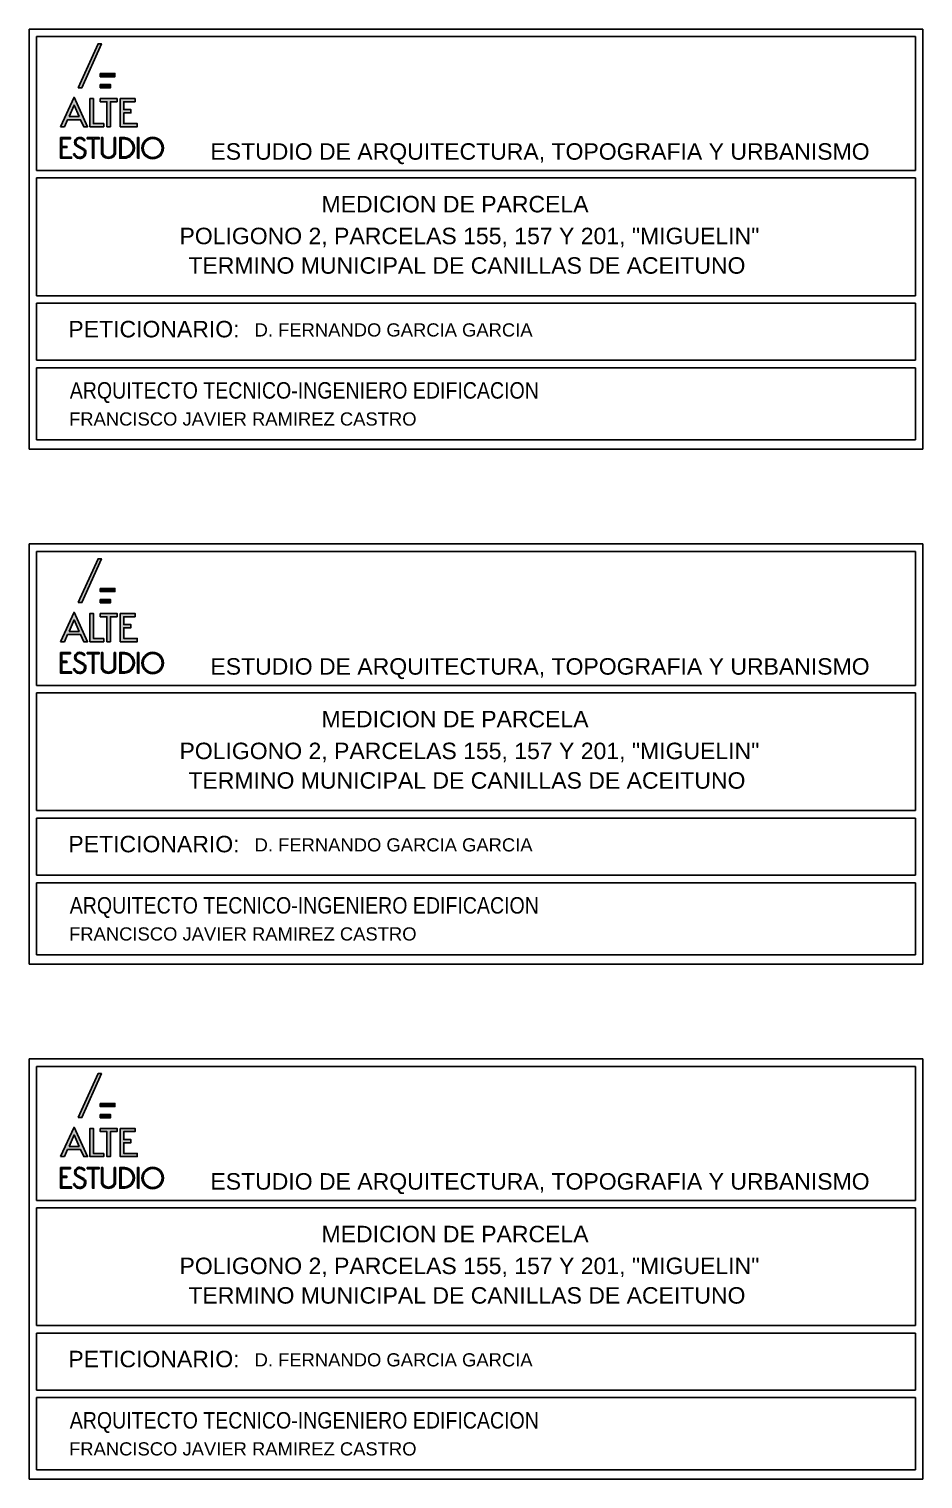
# Model space of a CAD drawing. Extents: x 298755.6 to 298850.3, y 4090019.2 to 4090069.9.
# Drawn here: x 298836.16 to 298850.28, y 4090019.21 to 4090042.12 of the extents above; entities that cross this region are included whole.
import ezdxf

# ---------------------------------------------------------------- set-up
doc = ezdxf.new("R2010")
doc.units = 0
doc.header["$MEASUREMENT"] = 0
doc.layers.add('0-AUX', color=7, linetype='Continuous')
doc.layers.add('MARCO', color=7, linetype='Continuous')
doc.styles.add('GODO0', font='arial.ttf', dxfattribs={"width": 0.85})

# ---------------------------------------------------------------- blocks, each defined once
blk = doc.blocks.new('LOGO')
h = blk.add_hatch(color=256)
h.dxf.hatch_style = 1
h.paths.add_polyline_path([(-45.03942999999999, -6.6722767663092), (-44.94088999999999, -6.6722767663092), (-44.42777999999999, -5.5160467663092), (-44.51603, -5.5160467663092)])
h = blk.add_hatch(color=256)
h.dxf.hatch_style = 1
h.paths.add_polyline_path([(-44.46146, -6.2985467663092), (-44.0741, -6.2985467663092), (-44.0741, -6.3832267663092), (-44.46146, -6.3832267663092)])
h = blk.add_hatch(color=256)
h.dxf.hatch_style = 1
h.paths.add_polyline_path([(-44.46146, -6.5911667663092), (-44.18864, -6.5911667663092), (-44.18864, -6.6750867663092), (-44.46146, -6.6750867663092)])
h = blk.add_hatch(color=256)
h.dxf.hatch_style = 1
h.paths.add_polyline_path([(-45.27989, -7.4277767663092), (-45.01599, -7.4277767663092), (-45.14793, -7.1274367663092)], flags=16)
h.paths.add_polyline_path([(-45.50243, -7.6985667663092), (-45.14793, -6.9245967663092), (-44.79345, -7.6985667663092), (-44.89291, -7.6985667663092), (-44.97757, -7.5124567663092), (-45.3183, -7.5124567663092), (-45.40297999999999, -7.6985667663092)])
h = blk.add_hatch(color=256)
h.dxf.hatch_style = 1
h.paths.add_polyline_path([(-44.36935, -7.6138867663092), (-44.36935, -7.6985667663092), (-44.73141, -7.6985667663092), (-44.73141, -6.9561167663092), (-44.63885, -6.9561167663092), (-44.63885, -7.6138867663092)])
h = blk.add_hatch(color=256)
h.dxf.hatch_style = 1
h.paths.add_polyline_path([(-44.46146, -6.9561067663092), (-44.01637, -6.9561067663092), (-44.01637, -7.0407867663092), (-44.19264, -7.0407867663092), (-44.19264, -7.6985667663092), (-44.28520999999999, -7.6985667663092), (-44.28520999999999, -7.0407867663092), (-44.46146, -7.0407867663092)])
h = blk.add_hatch(color=256)
h.dxf.hatch_style = 1
h.paths.add_polyline_path([(-43.93281, -6.9561067663092), (-43.54569, -6.9561067663092), (-43.54566, -7.0407867663092), (-43.84024, -7.0407867663092), (-43.84024, -7.248556766309199), (-43.65205999999999, -7.248556766309199), (-43.65205999999999, -7.3332467663092), (-43.84024, -7.3332467663092), (-43.84024, -7.6138867663092), (-43.48816999999999, -7.6138867663092), (-43.48816999999999, -7.6985667663092), (-43.93281, -7.6985667663092)])
h = blk.add_hatch(color=256)
h.dxf.hatch_style = 1
h.paths.add_polyline_path([(-45.50184999999999, -7.984256766309201), (-45.24289, -7.984256766309201), (-45.24289, -8.0166167663092), (-45.46732, -8.0166167663092), (-45.46732, -8.213706766309201), (-45.33384999999999, -8.213706766309201), (-45.33384999999999, -8.246086766309201), (-45.46732, -8.246086766309201), (-45.46732, -8.494256766309201), (-45.21313, -8.494256766309201), (-45.21313, -8.526626766309201), (-45.50184999999999, -8.526626766309201)])
h = blk.add_hatch(color=256)
h.dxf.hatch_style = 1
edge = h.paths.add_edge_path()
edge.add_arc((-44.9987190465409, -8.140416182268241), 0.1310042314869914, 30.73873251043494, 88.8787253703944)
edge.add_arc((-44.99826653560645, -8.110616773107552), 0.1012017578360898, 88.80472281484982, 181.7819542800482)
edge.add_arc((-45.01924807462458, -8.113576878153744), 0.080171495799511, 180.1335427015945, 239.59601587237)
edge.add_line((-45.0598223666768, -8.182723067948936), (-44.88929829907349, -8.275502855276441))
edge.add_arc((-44.95552978771844, -8.374851735759218), 0.1194018849989715, 0.6964393290278963, 56.310371003948774, ccw=False)
edge.add_arc((-45.00010269588006, -8.370923891920633), 0.1639846741871093, 268.6920987815534, 359.1346743309295, ccw=False)
edge.add_arc((-45.00326526777008, -8.365551993539206), 0.1693148446624335, 197.7883982949809, 269.80358974051876, ccw=False)
edge.add_line((-45.16448538521965, -8.4172781025424), (-45.13427, -8.4036067663092))
edge.add_arc((-45.00294472718135, -8.364386479117144), 0.1370567700200117, 196.6282530137535, 269.8200683264967)
edge.add_arc((-45.00010269588006, -8.370923891920633), 0.1305596992855055, 268.5637463085686, 358.9297183866593)
edge.add_arc((-44.95552978771845, -8.374851735759217), 0.085976910097369, 0.9924248472192861, 55.39325003216027)
edge.add_line((-44.9067, -8.3040867663092), (-45.07663583746004, -8.21160800938291))
edge.add_arc((-45.01925983930735, -8.113580080740709), 0.1135846818805105, 180.4372051439147, 239.6594519086819, ccw=False)
edge.add_arc((-44.99987846471591, -8.10997825639622), 0.1330378166816649, 87.46856858738488, 181.924842357073, ccw=False)
edge.add_arc((-44.99368602961721, -8.129465957914112), 0.1523960208913216, 29.974761223765597, 90.11899166664449, ccw=False)
edge.add_line((-44.86167365169121, -8.053326091498224), (-44.88611999999999, -8.073456766309201))
h = blk.add_hatch(color=256)
h.dxf.hatch_style = 1
h.paths.add_polyline_path([(-44.7998, -7.9842467663092), (-44.48472999999999, -7.9842467663092), (-44.48472999999999, -8.0166067663092), (-44.625, -8.0166067663092), (-44.625, -8.526626766309201), (-44.65952999999999, -8.526626766309201), (-44.65952999999999, -8.0166067663092), (-44.7998, -8.0166067663092)])
h = blk.add_hatch(color=256)
h.dxf.hatch_style = 1
h.paths.add_polyline_path([(-44.42717435245595, -8.322325788630963), (-44.42718, -8.37572338715967, 0.148477301721542), (-44.39049160413704, -8.470508395636234, 0.4174219215625045), (-44.09558514128206, -8.47054609578689, 0.1483610959978238), (-44.0588887709798, -8.37572338715967), (-44.05889, -8.3223367663092), (-44.05889, -7.9842467663092), (-44.09342, -7.9842467663092), (-44.09342, -8.3122667663092), (-44.09341880230626, -8.374363014758973, -0.142530496232561), (-44.1215668868944, -8.447694238616702, -0.4105644335822478), (-44.36451069057969, -8.44765658929797, -0.1426582317208028), (-44.39264985638319, -8.37436731456296), (-44.39265, -8.312299472151558), (-44.39265, -7.9842467663092), (-44.42718, -7.9842467663092)])
h = blk.add_hatch(color=256)
h.dxf.hatch_style = 1
edge = h.paths.add_edge_path(flags=16)
edge.add_line((-43.84955999999999, -8.492096766309201), (-43.91284999999999, -8.492096766309201))
edge.add_line((-43.91284999999999, -8.492096766309201), (-43.91284999999999, -8.018779203680056))
edge.add_line((-43.91284999999999, -8.018779203680056), (-43.84954467548603, -8.0187836720585))
edge.add_arc((-43.83355706030292, -8.255440737064838), 0.2371964802788125, -93.86851408347502, 93.86480393903418, ccw=False)
edge = h.paths.add_edge_path()
edge.add_spline(control_points=[(-43.84956654562115, -8.526620201780707), (-43.84956963030012, -8.526620018904962), (-43.84955690990487, -8.526626766309201), (-43.84955999999999, -8.526626766309201)], knot_values=[0, 0, 0, 0, 9.2702853583e-06, 9.2702853583e-06, 9.2702853583e-06, 9.2702853583e-06], degree=3, periodic=0)
edge.add_line((-43.84955999999999, -8.526626766309201), (-43.94738, -8.526626766309201))
edge.add_line((-43.94738, -8.526626766309201), (-43.94738, -7.9842467663092))
edge.add_line((-43.94738, -7.9842467663092), (-43.8495422382012, -7.984253672144516))
edge.add_arc((-43.83348943966371, -8.255437656950885), 0.271658693872193, -93.39281936408702, 93.3876836763302, ccw=False)
h = blk.add_hatch(color=256)
h.dxf.hatch_style = 1
h.paths.add_polyline_path([(-43.47838, -8.526626766309201), (-43.44384999999999, -8.526626766309201), (-43.44384999999999, -7.984256766309201), (-43.47838, -7.984256766309201)])
h = blk.add_hatch(color=256)
h.dxf.hatch_style = 1
h.paths.add_polyline_path([(-42.79718592993417, -8.258276766309201, 1), (-43.36395407006582, -8.258276766309201, 1)])
h.paths.add_polyline_path([(-42.83172, -8.258276766309201, 1), (-43.32942, -8.258276766309201, 1)], flags=16)
for points in [[(-45.03942999999999, -6.6722767663092), (-44.94088999999999, -6.6722767663092), (-44.42777999999999, -5.5160467663092), (-44.51603, -5.5160467663092), (-45.03942999999999, -6.6722767663092)], [(-44.46146, -6.2985467663092), (-44.0741, -6.2985467663092), (-44.0741, -6.3832267663092), (-44.46146, -6.3832267663092), (-44.46146, -6.2985467663092)], [(-44.46146, -6.5911667663092), (-44.18864, -6.5911667663092), (-44.18864, -6.6750867663092), (-44.46146, -6.6750867663092), (-44.46146, -6.5911667663092)], [(-45.50243, -7.6985667663092), (-45.14793, -6.9245967663092), (-44.79345, -7.6985667663092), (-44.89291, -7.6985667663092), (-44.97757, -7.5124567663092), (-45.3183, -7.5124567663092), (-45.40297999999999, -7.6985667663092), (-45.50243, -7.6985667663092)], [(-45.27989, -7.4277767663092), (-45.01599, -7.4277767663092), (-45.14793, -7.1274367663092), (-45.27989, -7.4277767663092)], [(-44.36935, -7.6138867663092), (-44.36935, -7.6985667663092), (-44.73141, -7.6985667663092), (-44.73141, -6.9561167663092), (-44.63885, -6.9561167663092), (-44.63885, -7.6138867663092), (-44.36935, -7.6138867663092)], [(-44.46146, -6.9561067663092), (-44.01637, -6.9561067663092), (-44.01637, -7.0407867663092), (-44.19264, -7.0407867663092), (-44.19264, -7.6985667663092), (-44.28520999999999, -7.6985667663092), (-44.28520999999999, -7.0407867663092), (-44.46146, -7.0407867663092), (-44.46146, -6.9561067663092)], [(-43.93281, -6.9561067663092), (-43.54569, -6.9561067663092), (-43.54566, -7.0407867663092), (-43.84024, -7.0407867663092), (-43.84024, -7.248556766309199), (-43.65205999999999, -7.248556766309199), (-43.65205999999999, -7.3332467663092), (-43.84024, -7.3332467663092), (-43.84024, -7.6138867663092), (-43.48816999999999, -7.6138867663092), (-43.48816999999999, -7.6985667663092), (-43.93281, -7.6985667663092), (-43.93281, -6.9561067663092)], [(-45.50184999999999, -7.984256766309201), (-45.24289, -7.984256766309201), (-45.24289, -8.0166167663092), (-45.46732, -8.0166167663092), (-45.46732, -8.213706766309201), (-45.33384999999999, -8.213706766309201), (-45.33384999999999, -8.246086766309201), (-45.46732, -8.246086766309201), (-45.46732, -8.494256766309201), (-45.21313, -8.494256766309201), (-45.21313, -8.526626766309201), (-45.50184999999999, -8.526626766309201), (-45.50184999999999, -7.984256766309201)], [(-44.7998, -7.9842467663092), (-44.48472999999999, -7.9842467663092), (-44.48472999999999, -8.0166067663092), (-44.625, -8.0166067663092), (-44.625, -8.526626766309201), (-44.65952999999999, -8.526626766309201), (-44.65952999999999, -8.0166067663092), (-44.7998, -8.0166067663092), (-44.7998, -7.9842467663092)]]:
    blk.add_lwpolyline(points)
for points in [[(-44.88611999999999, -8.073456766309201, 0.2592693759355425), (-44.99615546600479, -8.00943703613294, 0.4295162266166317), (-45.09941935266072, -8.113763738486867, 0.2654369710036315), (-45.0598223666768, -8.182723067948936), (-44.88929829907349, -8.275502855276441, -0.2475394929181086), (-44.83613672329965, -8.373400422561218, -0.4164778008578453), (-45.00384567888806, -8.534865843374352, -0.3249929809103076), (-45.16448538521965, -8.4172781025424), (-45.13427, -8.4036067663092, 0.3306787620724106), (-45.00337513957245, -8.501442573303038, 0.4160856335645157), (-44.86956577468858, -8.373362597185775, 0.2419292722470643), (-44.9067, -8.3040867663092), (-45.07663583746004, -8.21160800938291, -0.2643152454772435), (-45.13284121434984, -8.114446799470901, -0.4371816964471675), (-44.99400252489198, -7.977070265671026, -0.2686238137392021), (-44.86167365169121, -8.053326091498224)], [(-43.84955999999999, -8.492096766309201), (-43.91284999999999, -8.492096766309201), (-43.91284999999999, -8.018779203680056), (-43.84954467548603, -8.0187836720585, -1.069870074038036)]]:
    blk.add_lwpolyline(points, format="xyb", close=True)
for points in [[(-44.09342, -8.3122667663092), (-44.09342, -7.9842467663092), (-44.05889, -7.9842467663092), (-44.05889, -8.3223367663092), (-44.0588887709798, -8.37572338715967, -0.1483610959978235), (-44.09558514128206, -8.47054609578689, -0.4174219215625038), (-44.39049160413704, -8.470508395636234, -0.1484773017215432), (-44.42718, -8.37572338715967), (-44.42717435245595, -8.322325788630963), (-44.42718, -7.9842467663092), (-44.39265, -7.9842467663092), (-44.39265, -8.312299472151558), (-44.39264985638319, -8.37436731456296, 0.1426582317208024), (-44.36451069057969, -8.44765658929797, 0.4105644335822481), (-44.1215668868944, -8.447694238616702, 0.1425304962325616), (-44.09341880230626, -8.374363014758973), (-44.09341943691237, -8.31230420167536)], [(-43.84956654562115, -8.526620201780707, 1.060993369335779), (-43.8495422382012, -7.984253672144516), (-43.94738, -7.9842467663092), (-43.94738, -8.526626766309201), (-43.84955999999999, -8.526626766309201)]]:
    blk.add_lwpolyline(points, format="xyb")
blk.add_lwpolyline([(-43.47838, -8.526626766309201), (-43.44384999999999, -8.526626766309201), (-43.44384999999999, -7.984256766309201), (-43.47838, -7.984256766309201)], close=True)
for radius in [0.2833840700658249, 0.2488500000000002]:
    blk.add_circle((-43.08057, -8.258276766309201), radius)
blk.add_open_spline([(-43.84956654562115, -8.526620201780707), (-43.84956963030012, -8.526620018904962), (-43.84955690990487, -8.526626766309201), (-43.84955999999999, -8.526626766309201)], degree=3)

msp = doc.modelspace()

# ---------------------------------------------------------------- linework, layer by layer
for p, q in [((298836.1600618783, 4090042.11734683), (298850.2838327452, 4090042.11734683)), ((298836.1600618783, 4090042.11734683), (298836.1600618783, 4090035.479722414)), ((298850.2838327452, 4090042.11734683), (298850.2838327452, 4090035.479722414)), ((298836.1600618783, 4090035.479722414), (298850.2838327452, 4090035.479722414)), ((298836.1600618783, 4090033.980723386), (298850.2838327452, 4090033.980723386)), ((298836.1600618783, 4090033.980723386), (298836.1600618783, 4090027.343098971)), ((298850.2838327452, 4090033.980723386), (298850.2838327452, 4090027.343098971)), ((298836.1600618783, 4090027.343098971), (298850.2838327452, 4090027.343098971)), ((298836.1600618783, 4090025.844099943), (298850.2838327452, 4090025.844099943)), ((298836.1600618783, 4090025.844099943), (298836.1600618783, 4090019.206475528)), ((298850.2838327452, 4090025.844099943), (298850.2838327452, 4090019.206475528)), ((298836.1600618783, 4090019.206475528), (298850.2838327452, 4090019.206475528))]:
    msp.add_line(p, q)
at = {"color": 5}
for p, q in [((298836.2777599689, 4090041.99964874), (298850.1661346548, 4090041.99964874)), ((298836.2777599689, 4090041.99964874), (298836.2777599689, 4090039.881083109)), ((298850.1661346548, 4090041.99964874), (298850.1661346548, 4090039.881083109)), ((298836.2777599689, 4090039.881083109), (298850.1661346548, 4090039.881083109)), ((298836.2777599689, 4090039.763385018), (298850.1661346548, 4090039.763385018)), ((298836.2777599689, 4090039.763385018), (298836.2777599689, 4090037.903845711)), ((298850.1661346548, 4090039.763385018), (298850.1661346548, 4090037.903845711)), ((298836.2777599689, 4090037.903845711), (298850.1661346548, 4090037.903845711)), ((298836.2777599689, 4090037.786147621), (298850.1661346548, 4090037.786147621)), ((298836.2777599689, 4090037.786147621), (298836.2777599689, 4090036.882634333)), ((298850.1661346548, 4090037.786147621), (298850.1661346548, 4090036.882634333)), ((298836.2777599689, 4090036.882634333), (298850.1661346548, 4090036.882634333)), ((298836.2777599689, 4090036.764936242), (298850.1661346548, 4090036.764936242)), ((298836.2777599689, 4090036.764936242), (298836.2777599689, 4090035.624906778)), ((298850.1661346548, 4090036.764936242), (298850.1661346548, 4090035.624906778)), ((298836.2777599689, 4090035.624906778), (298850.1661346548, 4090035.624906778)), ((298836.2777599689, 4090033.863025296), (298850.1661346548, 4090033.863025296)), ((298836.2777599689, 4090033.863025296), (298836.2777599689, 4090031.744459666)), ((298850.1661346548, 4090033.863025296), (298850.1661346548, 4090031.744459666)), ((298836.2777599689, 4090031.744459666), (298850.1661346548, 4090031.744459666)), ((298836.2777599689, 4090031.626761575), (298850.1661346548, 4090031.626761575)), ((298836.2777599689, 4090031.626761575), (298836.2777599689, 4090029.767222269)), ((298850.1661346548, 4090031.626761575), (298850.1661346548, 4090029.767222269)), ((298836.2777599689, 4090029.767222269), (298850.1661346548, 4090029.767222269)), ((298836.2777599689, 4090029.649524179), (298850.1661346548, 4090029.649524179)), ((298836.2777599689, 4090029.649524179), (298836.2777599689, 4090028.746010889)), ((298850.1661346548, 4090029.649524179), (298850.1661346548, 4090028.746010889)), ((298836.2777599689, 4090028.746010889), (298850.1661346548, 4090028.746010889)), ((298836.2777599689, 4090028.628312799), (298850.1661346548, 4090028.628312799)), ((298836.2777599689, 4090028.628312799), (298836.2777599689, 4090027.488283334)), ((298850.1661346548, 4090028.628312799), (298850.1661346548, 4090027.488283334)), ((298836.2777599689, 4090027.488283334), (298850.1661346548, 4090027.488283334)), ((298836.2777599689, 4090025.726401853), (298850.1661346548, 4090025.726401853)), ((298836.2777599689, 4090025.726401853), (298836.2777599689, 4090023.607836224)), ((298850.1661346548, 4090025.726401853), (298850.1661346548, 4090023.607836224)), ((298836.2777599689, 4090023.607836224), (298850.1661346548, 4090023.607836224)), ((298836.2777599689, 4090023.490138132), (298850.1661346548, 4090023.490138132)), ((298836.2777599689, 4090023.490138132), (298836.2777599689, 4090021.630598825)), ((298850.1661346548, 4090023.490138132), (298850.1661346548, 4090021.630598825)), ((298836.2777599689, 4090021.630598825), (298850.1661346548, 4090021.630598825)), ((298836.2777599689, 4090021.512900736), (298850.1661346548, 4090021.512900736)), ((298836.2777599689, 4090021.512900736), (298836.2777599689, 4090020.609387447)), ((298850.1661346548, 4090021.512900736), (298850.1661346548, 4090020.609387447)), ((298836.2777599689, 4090020.609387447), (298850.1661346548, 4090020.609387447)), ((298836.2777599689, 4090020.491689356), (298850.1661346548, 4090020.491689356)), ((298836.2777599689, 4090020.491689356), (298836.2777599689, 4090019.351659892)), ((298850.1661346548, 4090020.491689356), (298850.1661346548, 4090019.351659892)), ((298836.2777599689, 4090019.351659892), (298850.1661346548, 4090019.351659892))]:
    msp.add_line(p, q, dxfattribs=at)

# ---------------------------------------------------------------- block references
at = {"layer": 'MARCO', "color": 253, "xscale": 0.6011385410059346, "yscale": 0.6011385410059346, "zscale": 0.6011385410059346}
for p in [(298864.0120410036, 4090045.200734945), (298864.0120410036, 4090037.064111502), (298864.0120410036, 4090028.927488059)]:
    msp.add_blockref('LOGO', p, dxfattribs=at)

# ---------------------------------------------------------------- texts
at = {"layer": '0-AUX', "color": 0, "lineweight": -3, "style": 'GODO0'}
for s, height, p in [('ESTUDIO DE ARQUITECTURA, TOPOGRAFIA Y URBANISMO', 0.2600568374459786, (298839.0261307362, 4090040.052056037)), ('MEDICION DE PARCELA', 0.2600568374459786, (298840.7817122832, 4090039.22033956)), ('POLIGONO 2, PARCELAS 155, 157 Y 201, "MIGUELIN"', 0.2600568374459786, (298838.5372757035, 4090038.71738102)), ('TERMINO MUNICIPAL DE CANILLAS DE ACEITUNO', 0.2600568374459786, (298838.6785091822, 4090038.250582753)), ('PETICIONARIO:', 0.2600568374459786, (298836.7819398382, 4090037.24531074)), ('D. FERNANDO GARCIA GARCIA', 0.2080454699567829, (298839.7239813989, 4090037.258646567)), ('FRANCISCO JAVIER RAMIREZ CASTRO', 0.2080454699567829, (298836.7927120873, 4090035.851484954)), ('ESTUDIO DE ARQUITECTURA, TOPOGRAFIA Y URBANISMO', 0.2600568374459786, (298839.0261307362, 4090031.915432595)), ('MEDICION DE PARCELA', 0.2600568374459786, (298840.7817122832, 4090031.083716117)), ('POLIGONO 2, PARCELAS 155, 157 Y 201, "MIGUELIN"', 0.2600568374459786, (298838.5372757035, 4090030.580757577)), ('TERMINO MUNICIPAL DE CANILLAS DE ACEITUNO', 0.2600568374459786, (298838.6785091822, 4090030.11395931)), ('PETICIONARIO:', 0.2600568374459786, (298836.7819398382, 4090029.108687297)), ('D. FERNANDO GARCIA GARCIA', 0.2080454699567829, (298839.7239813989, 4090029.122023124)), ('FRANCISCO JAVIER RAMIREZ CASTRO', 0.2080454699567829, (298836.7927120873, 4090027.714861511)), ('ESTUDIO DE ARQUITECTURA, TOPOGRAFIA Y URBANISMO', 0.2600568374459786, (298839.0261307362, 4090023.778809152)), ('MEDICION DE PARCELA', 0.2600568374459786, (298840.7817122832, 4090022.947092673)), ('POLIGONO 2, PARCELAS 155, 157 Y 201, "MIGUELIN"', 0.2600568374459786, (298838.5372757035, 4090022.444134134)), ('TERMINO MUNICIPAL DE CANILLAS DE ACEITUNO', 0.2600568374459786, (298838.6785091822, 4090021.977335867)), ('PETICIONARIO:', 0.2600568374459786, (298836.7819398382, 4090020.972063854)), ('D. FERNANDO GARCIA GARCIA', 0.2080454699567829, (298839.7239813989, 4090020.985399682)), ('FRANCISCO JAVIER RAMIREZ CASTRO', 0.2080454699567829, (298836.7927120873, 4090019.578238068))]:
    msp.add_text(s, height=height, dxfattribs=at).set_placement(p)
at = {"layer": '0-AUX', "color": 0, "lineweight": -3, "char_height": 0.2600568374459786, "width": 7.438265140472, "attachment_point": 1, "style": 'GODO0'}
for insert in [(298836.803932868, 4090036.537088476), (298836.803932868, 4090028.400465032), (298836.803932868, 4090020.263841589)]:
    msp.add_mtext('ARQUITECTO TECNICO-INGENIERO EDIFICACION', dxfattribs=dict(at, insert=insert))

doc.saveas('drawing.dxf')
